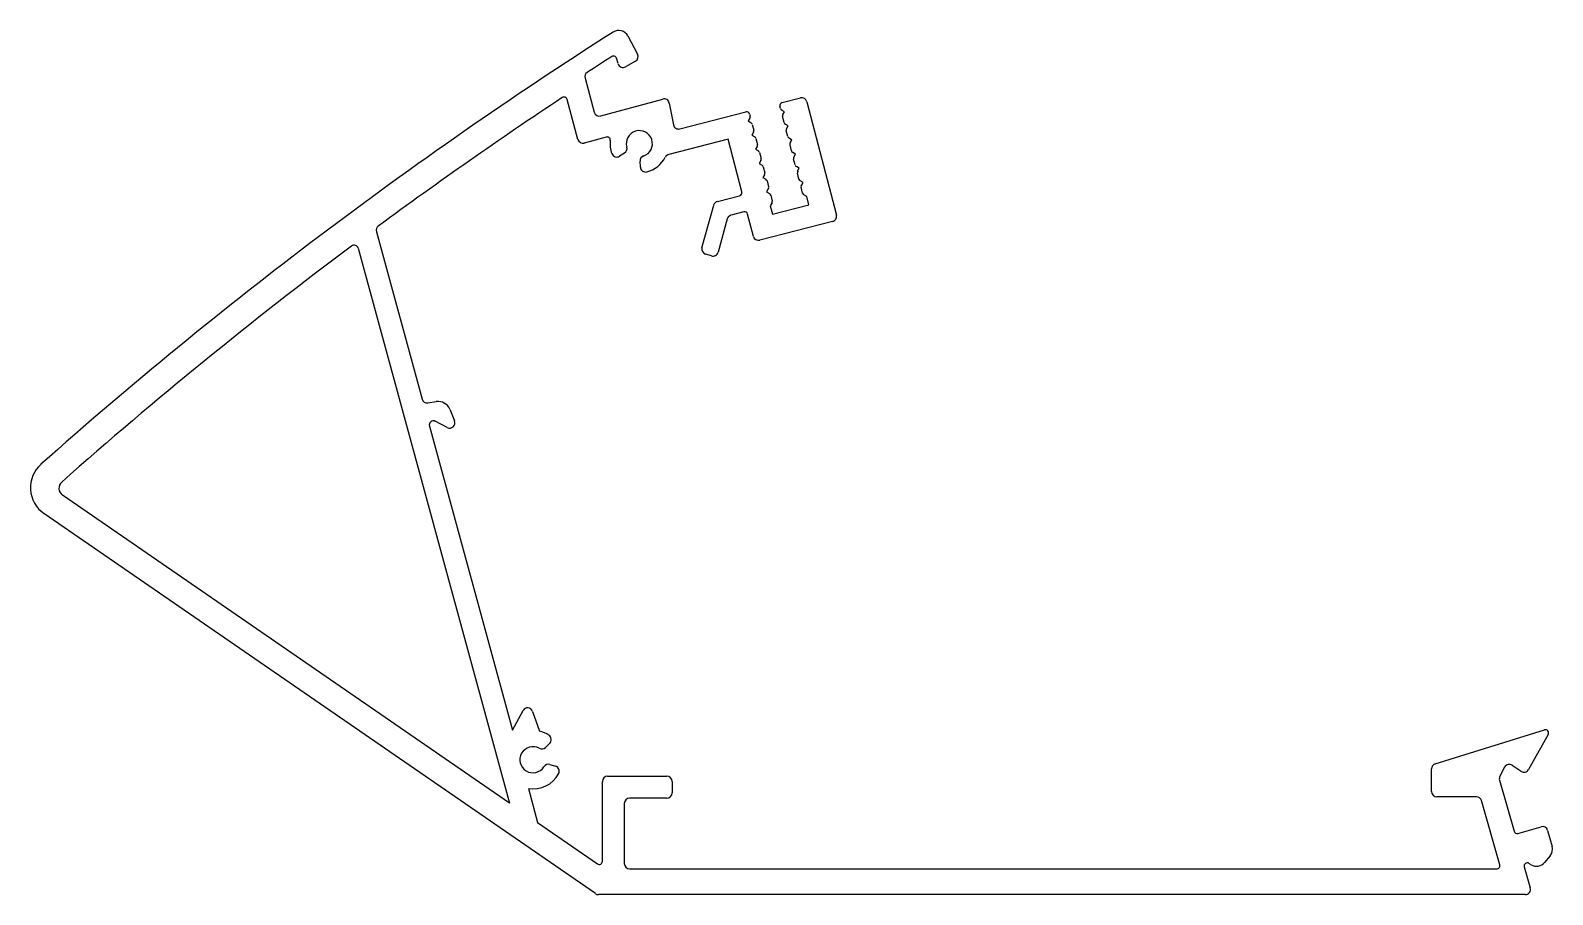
# Model space of a CAD drawing. Extents: x 1294 to 1439, y 857 to 940.
import ezdxf

# ---------------------------------------------------------------- set-up
doc = ezdxf.new("R2010")
doc.units = 0
doc.layers.get('0').update_dxf_attribs({"linetype": 'CONTINUOUS'})

msp = doc.modelspace()

# ---------------------------------------------------------------- linework, layer by layer
for p, q in [((1350.9, 939.23), (1351.82, 937.49)), ((1349.95, 936.58), (1349.81, 937.09)), ((1351.63, 936.83), (1350.68, 936.27)), ((1346.79, 935.19), (1347.68, 931.93)), ((1346.11, 929.33), (1345.07, 933.16)), ((1348.29, 931.58), (1354.24, 933.19)), ((1365.67, 932.85), (1367.42, 933.3)), ((1354.86, 932.8), (1355.26, 930.73)), ((1355.88, 930.34), (1362.18, 931.96)), ((1362.55, 931.74), (1362.6, 931.55)), ((1365.51, 932.3), (1365.46, 932.48)), ((1365.9, 931.98), (1365.62, 932.14)), ((1365.86, 930.94), (1365.71, 931.52)), ((1365.74, 931.71), (1365.9, 931.98)), ((1368.02, 932.94), (1370.86, 922.08)), ((1362.57, 931.36), (1362.41, 931.09)), ((1362.41, 931.09), (1362.69, 930.93)), ((1362.8, 930.77), (1362.95, 930.2)), ((1366.25, 930.63), (1365.97, 930.79)), ((1366.21, 929.59), (1366.06, 930.16)), ((1366.09, 930.35), (1366.25, 930.63)), ((1348.83, 929.55), (1346.72, 928.98)), ((1360.49, 929.35), (1354.8, 927.89)), ((1361.81, 924.3), (1360.49, 929.35)), ((1362.93, 930.01), (1362.76, 929.73)), ((1362.76, 929.73), (1363.04, 929.57)), ((1363.28, 928.66), (1363.12, 928.38)), ((1363.16, 929.42), (1363.31, 928.85)), ((1366.61, 929.27), (1366.33, 929.44)), ((1366.57, 928.23), (1366.42, 928.81)), ((1366.44, 929), (1366.61, 929.27)), ((1350.58, 928.02), (1350.1, 927.72)), ((1352.09, 926.68), (1352.06, 927.25)), ((1363.12, 928.38), (1363.4, 928.22)), ((1363.63, 927.3), (1363.47, 927.02)), ((1363.51, 928.06), (1363.66, 927.49)), ((1366.96, 927.92), (1366.68, 928.08)), ((1366.92, 926.88), (1366.77, 927.45)), ((1366.8, 927.64), (1366.96, 927.92)), ((1363.47, 927.02), (1363.75, 926.86)), ((1363.99, 925.95), (1363.83, 925.67)), ((1363.83, 925.67), (1364.1, 925.51)), ((1363.86, 926.71), (1364.01, 926.14)), ((1367.31, 926.56), (1367.04, 926.73)), ((1367.28, 925.52), (1367.13, 926.1)), ((1367.15, 926.29), (1367.31, 926.56)), ((1364.34, 924.59), (1364.18, 924.32)), ((1364.18, 924.32), (1364.46, 924.15)), ((1364.22, 925.36), (1364.37, 924.78)), ((1367.67, 925.21), (1367.39, 925.37)), ((1367.63, 924.17), (1367.48, 924.74)), ((1367.51, 924.93), (1367.67, 925.21)), ((1357.99, 918.96), (1359.11, 923.04)), ((1359.47, 923.39), (1361.59, 923.94)), ((1364.7, 923.24), (1364.53, 922.96)), ((1364.53, 922.96), (1364.74, 922.16)), ((1364.57, 924), (1364.72, 923.43)), ((1364.74, 922.16), (1368.23, 923.05)), ((1368.02, 923.86), (1367.74, 924.02)), ((1368.23, 923.05), (1368.02, 923.86)), ((1360.41, 921.72), (1359.53, 918.52)), ((1362, 922.39), (1360.77, 922.07)), ((1362.92, 920.04), (1362.36, 922.18)), ((1370.5, 921.47), (1363.53, 919.68)), ((1326.81, 920.49), (1331.18, 904.47)), ((1325.06, 918.91), (1339.57, 865.77)), ((1358.9, 918.18), (1358.33, 918.35)), ((1331.74, 904.11), (1332.54, 904.23)), ((1333.6, 901.75), (1332.45, 902.34)), ((1333.83, 903.5), (1334.29, 902.39)), ((1331.89, 901.88), (1339.83, 872.78)), ((1339.57, 865.77), (1296.76, 895.27)), ((1347.8, 857.12), (1294.97, 893.52)), ((1339.83, 872.78), (1340.86, 874.65)), ((1341.77, 874.57), (1342.42, 872.67)), ((1428.21, 869.55), (1438.68, 872.8)), ((1439.03, 872.37), (1437.15, 869)), ((1343.4, 871.51), (1343, 871.11)), ((1343.41, 869.49), (1343.96, 869.34)), ((1427.86, 866.89), (1427.86, 869.07)), ((1434.86, 869.22), (1434.41, 868.36)), ((1436.44, 868.83), (1435.58, 869.4)), ((1348.45, 860.22), (1348.45, 867.86)), ((1348.95, 868.36), (1354.63, 868.36)), ((1355.13, 867.86), (1355.13, 866.76)), ((1434.37, 867.99), (1435.77, 863.09)), ((1341.36, 867.18), (1342.25, 863.92)), ((1354.63, 866.26), (1351.05, 866.26)), ((1432.16, 866.39), (1428.36, 866.39)), ((1434.4, 859.89), (1432.64, 866.03)), ((1350.55, 865.76), (1350.55, 860)), ((1342.25, 863.92), (1347.98, 859.97)), ((1436.14, 862.88), (1438.36, 863.52)), ((1438.98, 863.17), (1439.41, 861.65)), ((1439.21, 860.73), (1438.68, 860.1)), ((1351.05, 859.5), (1434.11, 859.5)), ((1436.74, 859.68), (1437.32, 857.67)), ((1437.41, 859.89), (1437.19, 860.02)), ((1436.84, 857.03), (1348.08, 857.03))]:
    msp.add_line(p, q)
for centre, radius, start, end in [((1584.37, 571.5), 436.66, 122.5427, 131.5608), ((1350.02, 938.76), 1, 27.9655, 122.5427), ((1351.38, 937.26), 0.5, 300.1165, 27.9655), ((1584.37, 571.5), 434.76, 122.7222, 123.0918), ((1349.52, 937.01), 0.3, 15.2684, 122.7222), ((1350.43, 936.71), 0.5, 195.2684, 300.1165), ((1347.27, 935.32), 0.5, 123.0918, 195.2684), ((1584.37, 571.5), 434.06, 123.5298, 126.3674), ((1344.78, 933.08), 0.3, 15.2684, 123.5298), ((1354.37, 932.71), 0.5, 10.9417, 105.1519), ((1367.54, 932.81), 0.5, 14.6478, 104.3882), ((1348.16, 932.06), 0.5, 195.2684, 285.1519), ((1362.26, 931.67), 0.3, 14.6478, 104.3882), ((1362.36, 931.49), 0.25, 329.6478, 14.6478), ((1365.75, 932.56), 0.3, 104.3882, 194.6478), ((1365.75, 932.36), 0.25, 194.6478, 239.6478), ((1365.95, 931.58), 0.25, 149.6478, 194.6478), ((1351.99, 928.92), 1.25, 289.0345, 195.8314), ((1355.75, 930.82), 0.5, 190.9417, 284.3882), ((1362.56, 930.71), 0.25, 14.6478, 59.6478), ((1362.71, 930.14), 0.25, 329.6478, 14.6478), ((1366.1, 931.01), 0.25, 194.6478, 239.6478), ((1366.31, 930.23), 0.25, 149.6478, 194.6478), ((1346.59, 929.46), 0.5, 195.2684, 285.1519), ((1348.91, 929.26), 0.3, 353.7299, 105.1519), ((1351.99, 928.92), 2.8, 173.7299, 199.8771), ((1350.31, 928.45), 0.5, 302.433, 15.8314), ((1362.91, 929.36), 0.25, 14.6478, 59.6478), ((1363.06, 928.78), 0.25, 329.6478, 14.6478), ((1366.46, 929.65), 0.25, 194.6478, 239.6478), ((1366.66, 928.87), 0.25, 149.6478, 194.6478), ((1349.83, 928.14), 0.5, 199.8771, 302.433), ((1352.56, 927.27), 0.5, 109.0345, 182.433), ((1351.99, 928.92), 2.8, 284.9888, 332.7016), ((1354.93, 927.41), 0.5, 104.3882, 152.7016), ((1363.27, 928), 0.25, 14.6478, 59.6478), ((1363.42, 927.43), 0.25, 329.6478, 14.6478), ((1366.81, 928.3), 0.25, 194.6478, 239.6478), ((1367.01, 927.52), 0.25, 149.6478, 194.6478), ((1352.59, 926.7), 0.5, 182.433, 284.9888), ((1363.62, 926.65), 0.25, 14.6478, 59.6478), ((1363.77, 926.07), 0.25, 329.6478, 14.6478), ((1367.16, 926.94), 0.25, 194.6478, 239.6478), ((1367.37, 926.16), 0.25, 149.6478, 194.6478), ((1361.52, 924.23), 0.3, 284.3882, 14.6478), ((1363.98, 925.29), 0.25, 14.6478, 59.6478), ((1364.13, 924.72), 0.25, 329.6478, 14.6478), ((1367.52, 925.59), 0.25, 194.6478, 239.6478), ((1367.72, 924.81), 0.25, 149.6478, 194.6478), ((1359.59, 922.91), 0.5, 104.3882, 164.6078), ((1364.33, 923.94), 0.25, 14.6478, 59.6478), ((1364.48, 923.36), 0.25, 329.6478, 14.6478), ((1367.87, 924.23), 0.25, 194.6478, 239.6478), ((1360.89, 921.59), 0.5, 104.3882, 164.6078), ((1362.07, 922.1), 0.3, 14.6478, 104.3882), ((1370.38, 921.95), 0.5, 284.3882, 14.6478), ((1327.29, 920.62), 0.5, 126.3674, 195.2684), ((1363.4, 920.16), 0.5, 194.6478, 284.3882), ((1584.37, 571.5), 434.06, 126.7877, 131.5137), ((1324.68, 918.8), 0.4, 15.2684, 126.7877), ((1358.47, 918.83), 0.5, 164.6078, 252.974), ((1359.05, 918.65), 0.5, 252.974, 344.6078), ((1331.66, 904.6), 0.5, 195.2684, 278.7409), ((1332.72, 903.04), 1.2, 22.4191, 98.7409), ((1332.27, 901.98), 0.4, 62.7856, 195.2684), ((1333.83, 902.19), 0.5, 242.7856, 22.4191), ((1296.68, 895.99), 3, 131.5608, 235.4328), ((1297.21, 895.92), 0.8, 131.5137, 235.4328), ((1341.3, 874.41), 0.5, 18.9242, 151.2054), ((1341.8, 869.94), 2.8, 56.8733, 77.0855), ((1343.05, 871.87), 0.5, 314.3175, 56.8733), ((1438.77, 872.51), 0.3, 330.9009, 107.2615), ((1341.8, 869.94), 1.25, 60.919, 327.7159), ((1342.65, 871.47), 0.5, 240.919, 314.3175), ((1343.28, 869.01), 0.5, 74.3175, 147.7159), ((1343.82, 868.85), 0.5, 331.7616, 74.3175), ((1428.36, 869.07), 0.5, 107.2615, 180), ((1435.31, 868.99), 0.5, 56.0701, 152.0878), ((1436.72, 869.24), 0.5, 236.0701, 330.9009), ((1341.8, 869.94), 2.8, 261.0231, 331.7616), ((1348.95, 867.86), 0.5, 90, 180), ((1354.63, 867.86), 0.5, 360, 90), ((1434.85, 868.12), 0.5, 152.0878, 195.9694), ((1351.05, 865.76), 0.5, 90, 180), ((1354.63, 866.76), 0.5, 270, 0), ((1428.36, 866.89), 0.5, 180, 270), ((1432.16, 865.89), 0.5, 15.9694, 90), ((1436.06, 863.17), 0.3, 195.9694, 285.9366), ((1438.5, 863.04), 0.5, 15.9694, 105.9366), ((1438.45, 861.38), 1, 319.6944, 15.9694), ((1348.15, 860.22), 0.3, 235.4328, 0), ((1437.03, 859.77), 0.3, 59.2622, 195.9694), ((1437.92, 860.75), 1, 239.2622, 319.6944), ((1351.05, 860), 0.5, 180, 270), ((1434.11, 859.8), 0.3, 270, 15.9694), ((1436.84, 857.53), 0.5, 270, 15.9694), ((1348.08, 857.53), 0.5, 235.4328, 270)]:
    msp.add_arc(centre, radius, start, end)

doc.saveas('drawing.dxf')
